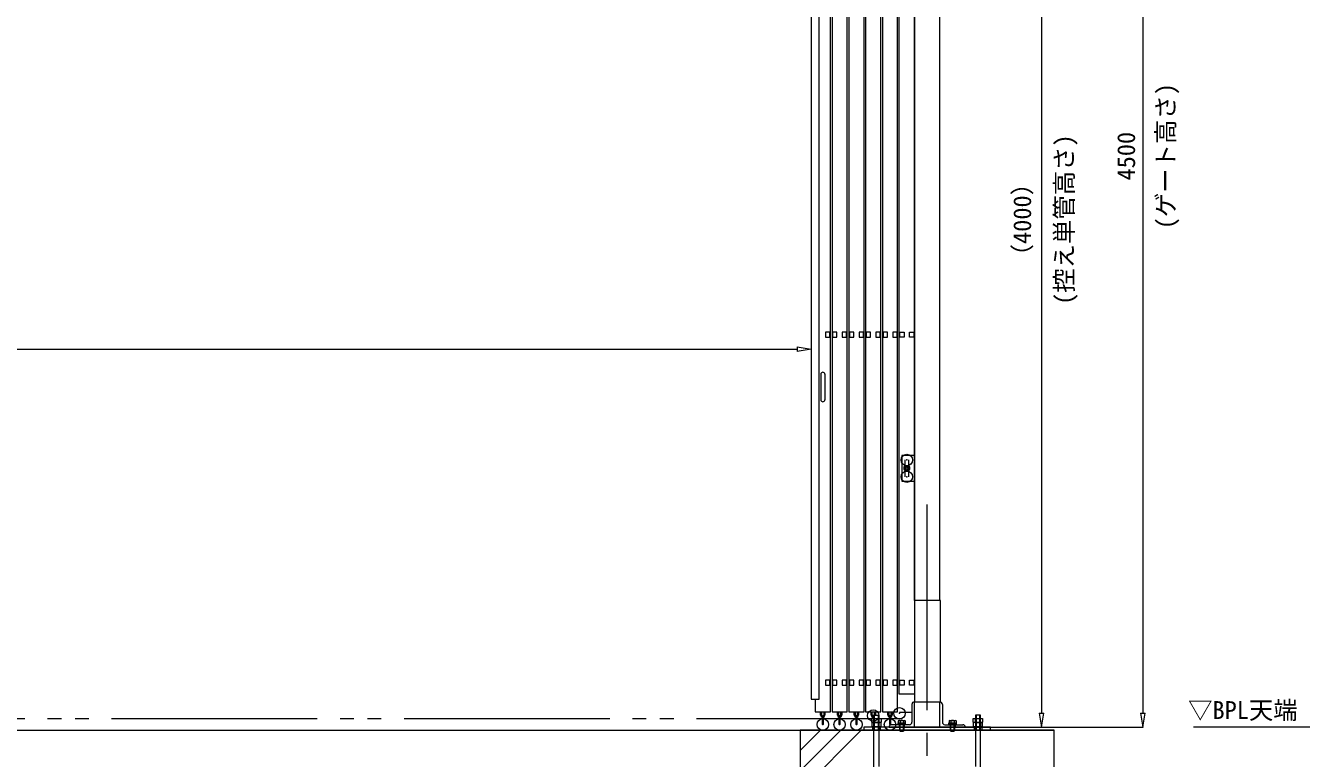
# Model space of a CAD drawing. Units: millimetres, scale not verified. Extents: x -10075 to 10075, y -16938 to 16938.
# Drawn here: x -1927 to 3099, y -13898 to -11011 of the extents above; entities that cross this region are included whole.
import ezdxf
from ezdxf.enums import TextEntityAlignment as Align

# ---------------------------------------------------------------- set-up
doc = ezdxf.new("R2010")
doc.units = ezdxf.units.MM
doc.header["$LTSCALE"] = 90
doc.header["$PDMODE"] = 32
doc.header["$PDSIZE"] = 45
for name, pattern in [('CHAIN2', [12, 9, -1, 1, -1]), ('DASHED1', [1.8, 1.2, -0.6]), ('DOUBLE_CHAIN2', [12.8, 9, -1, 0.6, -0.6, 0.6, -1])]:
    doc.linetypes.add(name, pattern=pattern)
for name, color, linetype, lineweight in [('0-4_ﾊﾝﾄﾞﾙ', 134, 'Continuous', 18), ('0-5_ﾍﾞｰｽﾗｲﾝ', 134, 'Continuous', 18), ('0-6_ﾎﾞﾙﾄ類', 134, 'Continuous', 18), ('0-8_ﾜｲﾔｰﾛｰﾌﾟ', 134, 'DOUBLE_CHAIN2', 18), ('0-A_基礎工事用PCA大', 134, 'Continuous', 18), ('0-C_寸法', 134, 'Continuous', 18), ('0-D_側固定棒', 134, 'Continuous', 18), ('1-1_中央走行棒', 134, 'Continuous', 18), ('1-2_中央走行棒右', 134, 'Continuous', 18), ('1-6_通芯', 134, 'CHAIN2', 18), ('1-A_標準柱', 134, 'Continuous', 18), ('1-B_文字', 134, 'Continuous', 18)]:
    doc.layers.add(name, color=color, linetype=linetype, lineweight=lineweight)
doc.styles.add('ＭＳ ゴシック', font='')
doc.styles.get('ＭＳ ゴシック').set_extended_font_data('MS Gothic')

msp = doc.modelspace()

# ---------------------------------------------------------------- linework, layer by layer
at = {"layer": '0-4_ﾊﾝﾄﾞﾙ'}
for p, q in [((1205.84, -12384.94), (1205.84, -12484.94)), ((1221.84, -12384.94), (1221.84, -12484.94))]:
    msp.add_line(p, q, dxfattribs=at)
for centre, start, end in [((1213.84, -12384.94), 0, 180), ((1213.84, -12484.94), 180, 0)]:
    msp.add_arc(centre, 8, start, end, dxfattribs=at)
at = {"layer": '0-5_ﾍﾞｰｽﾗｲﾝ'}
for p, q in [((-9675.16, -13787.5), (2124.84, -13787.5)), ((1874.83, -13775.5), (2474.84, -13775.5)), ((4324.84, -13775.5), (2673.77, -13775.5))]:
    msp.add_line(p, q, dxfattribs=at)
at = {"layer": '0-6_ﾎﾞﾙﾄ類'}
for p, q in [((1415.31, -13755.47), (1415.31, -13740.9)), ((1415.31, -13758.33), (1415.31, -13772.9)), ((1434.37, -13755.47), (1434.37, -13740.9)), ((1434.37, -13758.33), (1434.37, -13772.9)), ((1513.01, -13748.5), (1511.17, -13749.56)), ((1511.17, -13749.56), (1511.17, -13758.3)), ((1511.17, -13758.3), (1538.51, -13758.3)), ((1513.01, -13748.5), (1536.68, -13748.5)), ((1513.59, -13758.5), (1536.08, -13758.5)), ((1516.84, -13787.5), (1516.84, -13765.5)), ((1518, -13749.56), (1518, -13758.3)), ((1518.07, -13790.3), (1518.07, -13765.5)), ((1523.65, -13761.5), (1524.72, -13765.5)), ((1524.96, -13761.5), (1526.03, -13765.5)), ((1531.67, -13749.56), (1531.67, -13758.3)), ((1532.84, -13787.5), (1532.84, -13765.5)), ((1536.68, -13748.5), (1538.51, -13749.56)), ((1538.51, -13749.56), (1538.51, -13758.3)), ((1713.01, -13748.5), (1711.17, -13749.56)), ((1711.17, -13749.56), (1711.17, -13758.3)), ((1711.17, -13758.3), (1738.5, -13758.3)), ((1713.01, -13748.5), (1736.68, -13748.5)), ((1713.59, -13758.5), (1736.08, -13758.5)), ((1716.84, -13787.5), (1716.84, -13765.5)), ((1718.01, -13749.56), (1718.01, -13758.3)), ((1718.06, -13790.3), (1718.06, -13765.5)), ((1723.64, -13761.5), (1724.71, -13765.5)), ((1724.97, -13761.5), (1726.04, -13765.5)), ((1731.67, -13749.56), (1731.67, -13758.3)), ((1732.84, -13787.5), (1732.84, -13765.5)), ((1736.68, -13748.5), (1738.5, -13749.56)), ((1738.5, -13749.56), (1738.5, -13758.3)), ((1815.32, -13755.47), (1815.32, -13740.9)), ((1815.32, -13758.33), (1815.32, -13772.9)), ((1834.36, -13755.47), (1834.36, -13740.9)), ((1834.36, -13758.33), (1834.36, -13772.9)), ((1516.84, -13787.5), (1518.07, -13790.3)), ((1716.84, -13787.5), (1718.06, -13790.3))]:
    msp.add_line(p, q, dxfattribs=at)
for points in [[(1406.37, -13755.47), (1406.37, -13740.9), (1443.31, -13740.9), (1443.31, -13755.47), (1440.84, -13756.9), (1408.84, -13756.9)], [(1406.37, -13758.33), (1406.37, -13772.9), (1443.31, -13772.9), (1443.31, -13758.33), (1440.84, -13756.9), (1408.84, -13756.9)], [(1538.84, -13758.5), (1538.84, -13761.5), (1510.84, -13761.5), (1510.84, -13758.5)], [(1510.84, -13761.5), (1538.84, -13761.5), (1538.84, -13765.5), (1510.84, -13765.5)], [(1738.84, -13758.5), (1738.84, -13761.5), (1710.84, -13761.5), (1710.84, -13758.5)], [(1710.84, -13761.5), (1738.84, -13761.5), (1738.84, -13765.5), (1710.84, -13765.5)], [(1806.36, -13755.47), (1806.36, -13740.9), (1843.32, -13740.9), (1843.32, -13755.47), (1840.84, -13756.9), (1808.84, -13756.9)], [(1806.36, -13758.33), (1806.36, -13772.9), (1843.32, -13772.9), (1843.32, -13758.33), (1840.84, -13756.9), (1808.84, -13756.9)], [(1406.84, -13772.9), (1442.84, -13772.9), (1442.84, -13775.5), (1406.84, -13775.5)], [(1806.84, -13772.9), (1842.84, -13772.9), (1842.84, -13775.5), (1806.84, -13775.5)]]:
    msp.add_lwpolyline(points, close=True, dxfattribs=at)
for points in [[(1518.07, -13790.3), (1531.61, -13790.3), (1531.61, -13765.5)], [(1718.06, -13790.3), (1731.61, -13790.3), (1731.61, -13765.5)], [(1516.84, -13787.5), (1532.84, -13787.5), (1531.61, -13790.3)], [(1716.84, -13787.5), (1732.84, -13787.5), (1731.61, -13790.3)]]:
    msp.add_lwpolyline(points, dxfattribs=at)
for centre, radius, start, end in [((1410.84, -13747.72), 8.96, 240.0064, 300.0064), ((1410.84, -13766.08), 8.96, 60.0064, 120.0064), ((1424.84, -13789.35), 32.45, 72.93497, 107.07105), ((1424.84, -13724.45), 32.45, 252.93497, 287.07105), ((1438.84, -13747.73), 8.95, 239.98131, 300.0315), ((1438.84, -13766.07), 8.95, 59.98131, 120.0315), ((1514.59, -13754.55), 6.05, 55.616, 124.384), ((1513.59, -13758.3), 0.198, 180, 270), ((1524.84, -13771.12), 22.62, 72.412, 107.588), ((1535.09, -13754.55), 6.05, 55.616, 124.384), ((1536.08, -13758.3), 0.198, 270, 0), ((1714.59, -13754.55), 6.05, 55.616, 124.384), ((1713.59, -13758.3), 0.198, 180, 270), ((1724.84, -13771.12), 22.62, 72.412, 107.588), ((1735.09, -13754.55), 6.05, 55.616, 124.384), ((1736.08, -13758.3), 0.198, 270, 0), ((1810.84, -13747.72), 8.96, 240.0064, 300.0064), ((1810.84, -13766.08), 8.96, 60.0064, 120.0064), ((1824.84, -13789.35), 32.45, 72.93497, 107.07105), ((1824.84, -13724.45), 32.45, 252.93497, 287.07105), ((1838.84, -13747.73), 8.95, 239.98131, 300.0315), ((1838.84, -13766.07), 8.95, 59.98131, 120.0315)]:
    msp.add_arc(centre, radius, start, end, dxfattribs=at)
at = {"layer": '0-8_ﾜｲﾔｰﾛｰﾌﾟ'}
msp.add_line((1526.44, -13742.5), (-8276.76, -13742.5), dxfattribs=at)
at = {"layer": '0-A_基礎工事用PCA大'}
for p, q in [((1124.84, -14027.5), (1364.84, -13787.5)), ((1124.84, -13947.5), (1284.84, -13787.5)), ((1124.84, -13867.5), (1204.84, -13787.5))]:
    msp.add_line(p, q, dxfattribs=at)
at = {"layer": '0-A_基礎工事用PCA大', "linetype": 'DASHED1'}
for p, q in [((1410.15, -13775.5), (1410.15, -13787.5)), ((1439.84, -13775.5), (1439.84, -13787.5)), ((1516.84, -13775.5), (1516.84, -13787.5)), ((1532.84, -13775.5), (1532.84, -13787.5)), ((1716.84, -13775.5), (1716.84, -13787.5)), ((1732.84, -13775.5), (1732.84, -13787.5)), ((1809.84, -13775.5), (1809.84, -13787.5)), ((1839.84, -13775.5), (1839.84, -13787.5))]:
    msp.add_line(p, q, dxfattribs=at)
at = {"layer": '0-A_基礎工事用PCA大'}
for points in [[(1415.31, -14304.45), (1415.31, -13727.5), (1434.37, -13727.5), (1434.37, -13929.5)], [(1415.31, -13790), (1417.82, -13787.5), (1417.82, -13727.5), (1431.86, -13727.5), (1431.86, -13787.5), (1434.37, -13790)], [(1834.36, -14304.45), (1834.36, -13727.5), (1815.32, -13727.5), (1815.32, -13929.5)], [(1834.36, -13790), (1831.86, -13787.5), (1831.86, -13727.5), (1817.81, -13727.5), (1817.81, -13787.5), (1815.32, -13790)]]:
    msp.add_lwpolyline(points, dxfattribs=at)
for points in [[(1124.84, -14787.5), (2124.84, -14787.5), (2124.84, -13787.5), (1124.84, -13787.5)], [(1374.84, -13787.5), (1874.83, -13787.5), (1874.83, -13775.5), (1374.84, -13775.5)]]:
    msp.add_lwpolyline(points, close=True, dxfattribs=at)
at = {"layer": '0-C_寸法'}
for p, q in [((2474.84, -9330.5), (2474.84, -13720.5)), ((2074.84, -9830.5), (2074.84, -13720.5)), ((1167.84, -11845.3), (1167.84, -12286.9)), ((-7817.16, -12285.9), (1112.84, -12285.9)), ((1112.84, -12276.73), (1167.84, -12285.9)), ((1112.84, -12276.73), (1112.84, -12295.07)), ((1167.84, -12285.9), (1112.84, -12295.07)), ((2065.67, -13720.5), (2074.84, -13775.5)), ((2065.67, -13720.5), (2084, -13720.5)), ((2074.84, -13775.5), (2084, -13720.5)), ((2465.68, -13720.5), (2474.84, -13775.5)), ((2465.68, -13720.5), (2484.01, -13720.5)), ((2474.84, -13775.5), (2484.01, -13720.5)), ((1675.84, -13775.5), (2475.84, -13775.5)), ((1764.3, -13775.5), (2075.84, -13775.5))]:
    msp.add_line(p, q, dxfattribs=at)
at = {"layer": '0-D_側固定棒'}
for points in [[(1514.83, -13589.94), (1514.83, -9974.94), (1574.84, -9974.94), (1574.84, -13644.94), (1514.83, -13644.94)], [(1534.49, -12238.44), (1517.19, -12238.44), (1517.19, -12218.44), (1534.49, -12218.44)], [(1572.49, -12238.44), (1555.19, -12238.44), (1555.19, -12218.44), (1572.49, -12218.44)], [(1549.75, -12746.44), (1554.65, -12754.94), (1549.75, -12763.44), (1539.93, -12763.44), (1535.02, -12754.94), (1539.93, -12746.44)], [(1534.49, -13609.94), (1517.19, -13609.94), (1517.19, -13589.94), (1534.49, -13589.94)], [(1572.49, -13609.94), (1555.19, -13609.94), (1555.19, -13589.94), (1572.49, -13589.94)]]:
    msp.add_lwpolyline(points, close=True, dxfattribs=at)
for radius in [11, 8.5, 4.76, 4.22]:
    msp.add_circle((1544.84, -12754.94), radius, dxfattribs=at)
for start, end in [(132.757, 167.243), (192.757, 227.243), (72.757, 107.243), (252.757, 287.243), (12.757, 47.243), (312.757, 347.243)]:
    msp.add_arc((1544.84, -12754.94), 8.9, start, end, dxfattribs=at)
at = {"layer": '1-1_中央走行棒'}
for p, q in [((1271.48, -13728.04), (1271.48, -13714.94)), ((1276.49, -13728.04), (1276.49, -13714.94)), ((1283.49, -13714.94), (1283.49, -13728.04)), ((1288.48, -13714.94), (1288.48, -13728.04)), ((1337.69, -13728.04), (1337.69, -13714.94)), ((1342.69, -13728.04), (1342.69, -13714.94)), ((1349.68, -13714.94), (1349.68, -13728.04)), ((1354.69, -13714.94), (1354.69, -13728.04)), ((1403.89, -13728.04), (1403.89, -13714.94)), ((1408.89, -13728.04), (1408.89, -13714.94)), ((1415.89, -13714.94), (1415.89, -13727.5)), ((1420.88, -13714.94), (1420.88, -13727.5)), ((1470.09, -13728.04), (1470.09, -13714.94)), ((1475.09, -13728.04), (1475.09, -13714.94)), ((1482.08, -13714.94), (1482.08, -13728.04)), ((1487.09, -13714.94), (1487.09, -13728.04)), ((1277.54, -13729.44), (1277.54, -13764.44)), ((1282.54, -13764.44), (1282.54, -13729.44)), ((1343.74, -13729.44), (1343.74, -13764.44)), ((1348.74, -13764.44), (1348.74, -13729.44)), ((1409.94, -13729.44), (1409.94, -13740.9)), ((1414.94, -13740.9), (1414.94, -13729.44)), ((1476.13, -13729.44), (1476.13, -13764.44)), ((1481.14, -13764.44), (1481.14, -13729.44))]:
    msp.add_line(p, q, dxfattribs=at)
for points in [[(1255.04, -9494.94), (1250.04, -9494.94), (1250.04, -13714.94), (1310.04, -13714.94), (1310.04, -9494.94), (1305.04, -9494.94)], [(1321.24, -9494.94), (1316.24, -9494.94), (1316.24, -13714.94), (1376.23, -13714.94), (1376.23, -9494.94), (1371.24, -9494.94)], [(1387.44, -9494.94), (1382.44, -9494.94), (1382.44, -13714.94), (1442.44, -13714.94), (1442.44, -9543.1)], [(1448.64, -9549.3), (1448.64, -13714.94), (1508.64, -13714.94), (1508.64, -9801.49)]]:
    msp.add_lwpolyline(points, dxfattribs=at)
for points in [[(1252.39, -12238.44), (1269.69, -12238.44), (1269.69, -12218.44), (1252.39, -12218.44)], [(1290.39, -12238.44), (1307.69, -12238.44), (1307.69, -12218.44), (1290.39, -12218.44)], [(1318.59, -12238.44), (1335.89, -12238.44), (1335.89, -12218.44), (1318.59, -12218.44)], [(1356.59, -12238.44), (1373.89, -12238.44), (1373.89, -12218.44), (1356.59, -12218.44)], [(1384.79, -12238.44), (1402.09, -12238.44), (1402.09, -12218.44), (1384.79, -12218.44)], [(1422.79, -12238.44), (1440.09, -12238.44), (1440.09, -12218.44), (1422.79, -12218.44)], [(1450.99, -12238.44), (1468.29, -12238.44), (1468.29, -12218.44), (1450.99, -12218.44)], [(1488.99, -12238.44), (1506.28, -12238.44), (1506.28, -12218.44), (1488.99, -12218.44)], [(1252.39, -13609.94), (1269.69, -13609.94), (1269.69, -13589.94), (1252.39, -13589.94)], [(1290.39, -13609.94), (1307.69, -13609.94), (1307.69, -13589.94), (1290.39, -13589.94)], [(1318.59, -13609.94), (1335.89, -13609.94), (1335.89, -13589.94), (1318.59, -13589.94)], [(1356.59, -13609.94), (1373.89, -13609.94), (1373.89, -13589.94), (1356.59, -13589.94)], [(1384.79, -13609.94), (1402.09, -13609.94), (1402.09, -13589.94), (1384.79, -13589.94)], [(1422.79, -13609.94), (1440.09, -13609.94), (1440.09, -13589.94), (1422.79, -13589.94)], [(1450.99, -13609.94), (1468.29, -13609.94), (1468.29, -13589.94), (1450.99, -13589.94)], [(1488.99, -13609.94), (1506.28, -13609.94), (1506.28, -13589.94), (1488.99, -13589.94)]]:
    msp.add_lwpolyline(points, close=True, dxfattribs=at)
for centre, radius, start, end in [((1279.99, -13728.04), 8.5, 180, 253.25351), ((1279.99, -13728.04), 3.5, 180, 225.59204), ((1279.99, -13728.04), 8.5, 287.46347, 360), ((1279.99, -13728.04), 3.5, 316.78662, 360), ((1346.18, -13728.04), 8.5, 180, 253.25351), ((1346.18, -13728.04), 3.5, 180, 225.59204), ((1346.18, -13728.04), 8.5, 287.46347, 360), ((1346.18, -13728.04), 3.5, 316.78662, 360), ((1412.39, -13728.04), 8.5, 180, 253.25351), ((1412.39, -13728.04), 3.5, 180, 225.59204), ((1412.39, -13728.04), 3.5, 316.78662, 326.71506), ((1412.39, -13728.04), 8.5, 287.46347, 290.13391), ((1478.59, -13728.04), 8.5, 180, 253.25351), ((1478.59, -13728.04), 3.5, 180, 225.59204), ((1478.59, -13728.04), 8.5, 287.46347, 360), ((1478.59, -13728.04), 3.5, 316.78662, 360)]:
    msp.add_arc(centre, radius, start, end, dxfattribs=at)
for p in [(1412.44, -13729.44), (1280.04, -13764.44), (1346.24, -13764.44), (1478.64, -13764.44)]:
    msp.add_point(p, dxfattribs=at)
at = {"layer": '1-2_中央走行棒右'}
for p, q in [((1205.29, -13728.04), (1205.29, -13714.94)), ((1210.28, -13728.04), (1210.28, -13714.94)), ((1217.29, -13714.94), (1217.29, -13728.04)), ((1222.29, -13714.94), (1222.29, -13728.04)), ((1211.34, -13729.44), (1211.34, -13764.44)), ((1216.34, -13764.44), (1216.34, -13729.44))]:
    msp.add_line(p, q, dxfattribs=at)
msp.add_lwpolyline([(1183.84, -13664.94), (1183.84, -13714.94), (1243.84, -13714.94), (1243.84, -9494.94), (1238.84, -9494.94)], dxfattribs=at)
for points in [[(1167.84, -13664.94), (1199.84, -13664.94), (1199.84, -10914.94), (1167.84, -10914.94)], [(1224.19, -12238.44), (1241.49, -12238.44), (1241.49, -12218.44), (1224.19, -12218.44)], [(1224.19, -13609.94), (1241.49, -13609.94), (1241.49, -13589.94), (1224.19, -13589.94)]]:
    msp.add_lwpolyline(points, close=True, dxfattribs=at)
for radius, start, end in [(8.5, 180, 253.25351), (3.5, 180, 225.59204), (8.5, 287.46347, 360), (3.5, 316.78662, 0)]:
    msp.add_arc((1213.78, -13728.04), radius, start, end, dxfattribs=at)
msp.add_point((1213.84, -13764.44), dxfattribs=at)
at = {"layer": '1-6_通芯'}
msp.add_line((1624.84, -14787.5), (1624.84, -12875.5), dxfattribs=at)
at = {"layer": '1-A_標準柱'}
for p, q in [((1574.84, -13275.5), (1574.84, -9825.5)), ((1674.84, -13275.5), (1674.84, -9825.5)), ((1537.33, -12722.5), (1537.33, -12746.89)), ((1537.33, -12762.99), (1537.33, -12788.5)), ((1552.34, -12746.89), (1552.34, -12722.5)), ((1552.34, -12788.5), (1552.34, -12762.99)), ((1564.84, -13685.5), (1564.84, -13755.5)), ((1684.84, -13685.5), (1684.84, -13755.5)), ((1554.84, -13765.5), (1484.84, -13765.5)), ((1694.83, -13765.5), (1764.84, -13765.5)), ((1574.84, -13775.5), (1674.84, -13775.5))]:
    msp.add_line(p, q, dxfattribs=at)
at = {"layer": '1-A_標準柱', "linetype": 'DASHED1'}
for p, q in [((1514.83, -13765.5), (1514.83, -13775.5)), ((1534.84, -13765.5), (1534.84, -13775.5)), ((1714.84, -13765.5), (1714.84, -13775.5)), ((1734.84, -13765.5), (1734.84, -13775.5))]:
    msp.add_line(p, q, dxfattribs=at)
at = {"layer": '1-A_標準柱'}
for points in [[(1574.84, -12705.5), (1524.84, -12705.5), (1524.84, -12805.5), (1574.84, -12805.5)], [(1678.04, -13275.5), (1574.84, -13275.5), (1574.84, -13675.5), (1678.04, -13675.5)]]:
    msp.add_lwpolyline(points, close=True, dxfattribs=at)
for points in [[(1474.84, -13775.5), (1574.84, -13775.5), (1574.84, -13675.5)], [(1515.84, -13715.5), (1564.84, -13715.5), (1564.84, -13725.5)], [(1774.84, -13775.5), (1674.84, -13775.5), (1674.84, -13675.5)]]:
    msp.add_lwpolyline(points, dxfattribs=at)
for centre, start, end in [((1574.84, -13685.5), 90, 180), ((1674.84, -13685.5), 0, 90), ((1484.84, -13775.5), 90, 180), ((1554.84, -13755.5), 270, 360), ((1694.83, -13755.5), 180, 270), ((1764.84, -13775.5), 0, 90)]:
    msp.add_arc(centre, 10, start, end, dxfattribs=at)
for p in [(1544.84, -12722.5), (1544.84, -12788.5), (1515.84, -13720.5)]:
    msp.add_point(p, dxfattribs=at)

# ---------------------------------------------------------------- texts
at = {"layer": '0-C_寸法', "style": 'ＭＳ ゴシック'}
for s, p in [('(ゲート高さ)', (2620.44, -11813.5)), ('(控え単管高さ)', (2220.43, -12111.5)), ('4500', (2464.94, -11621.5)), ('（4000）', (2055.56, -11967.5))]:
    msp.add_text(s, height=70.38, rotation=90, dxfattribs=at).set_placement(p, align=Align.BOTTOM_LEFT)
at = {"layer": '1-B_文字', "style": 'ＭＳ ゴシック'}
msp.add_text('▽BPL天端', height=70.38, dxfattribs=at).set_placement((2652.65, -13764.1), align=Align.BOTTOM_LEFT)

doc.saveas('drawing.dxf')
